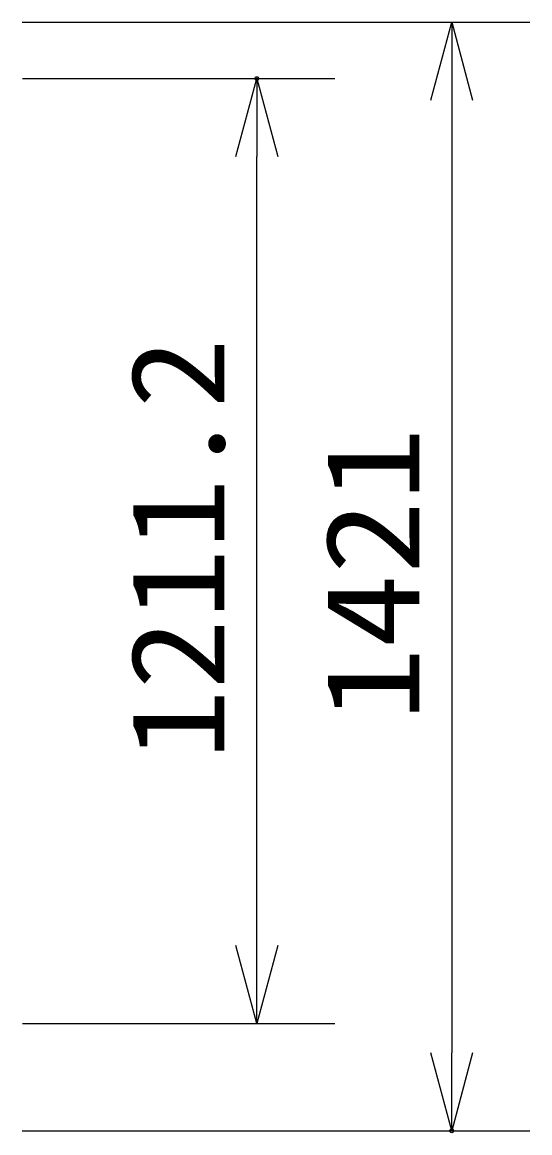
# Model space of a CAD drawing. Units: millimetres, scale not verified. Extents: x -63 to 63, y -57 to 57.
# Drawn here: x 6.18 to 19.18, y -3.05 to 25.42 of the extents above; entities that cross this region are included whole.
import ezdxf
from ezdxf.enums import TextEntityAlignment as Align

# ---------------------------------------------------------------- set-up
doc = ezdxf.new("R2010")
doc.units = ezdxf.units.MM
doc.header["$LTSCALE"] = 0.190236
doc.header["$PDMODE"] = 32
doc.header["$PDSIZE"] = 0.0951
doc.linetypes.add('DASHED1', pattern=[1.8, 1.2, -0.6])
for name, color, linetype in [('0-2_GAIKEI', 1, 'DASHED1'), ('0-3_LY_1', 7, 'Continuous'), ('0-4_WAKU', 7, 'Continuous')]:
    doc.layers.add(name, color=color, linetype=linetype)
doc.styles.add('ＭＳ ゴシック', font='')
doc.styles.get('ＭＳ ゴシック').set_extended_font_data('MS Gothic')

# ---------------------------------------------------------------- blocks, each defined once
blk = doc.blocks.new('_OPEN30')
at = {"layer": '0-3_LY_1'}
blk.add_line((0, 0), (-1, 0), dxfattribs=at)
blk.add_lwpolyline([(-1, 0.26795), (0, 0), (-1, -0.26795)], dxfattribs=at)

msp = doc.modelspace()

# ---------------------------------------------------------------- linework, layer by layer
at = {"layer": '0-2_GAIKEI', "color": 3, "linetype": 'Continuous'}
for p, q in [((6.1941, 23.9755), (14.1941, 23.9755)), ((12.1941, 1.7515), (12.1941, 21.9755)), ((6.1941, -0.2485), (14.1941, -0.2485))]:
    msp.add_line(p, q, dxfattribs=at)
at = {"layer": '0-3_LY_1', "color": 3}
for p, q in [((6.1838, 25.4195), (19.1838, 25.4195)), ((17.1838, 23.4195), (17.1838, -1.0005)), ((6.1838, -3.0005), (19.1838, -3.0005))]:
    msp.add_line(p, q, dxfattribs=at)
at = {"layer": '0-3_LY_1'}
msp.add_point((12.1941, 23.9755), dxfattribs=at)
at = {"layer": '0-4_WAKU'}
msp.add_point((17.1838, -3.0005), dxfattribs=at)

# ---------------------------------------------------------------- block references
at = {"layer": '0-2_GAIKEI', "xscale": 2, "yscale": 2}
for p, rotation in [((12.1941, 23.9755), 90), ((12.1941, -0.2485), 270)]:
    msp.add_blockref('_OPEN30', p, dxfattribs=dict(at, rotation=rotation))
at = {"layer": '0-3_LY_1', "xscale": 2, "yscale": 2}
for p, rotation in [((17.1838, 25.4195), 90), ((17.1838, -3.0005), 270)]:
    msp.add_blockref('_OPEN30', p, dxfattribs=dict(at, rotation=rotation))

# ---------------------------------------------------------------- texts
at = {"layer": '0-2_GAIKEI', "color": 3, "style": 'ＭＳ ゴシック', "width": 1.1}
msp.add_text('1211.2', height=2.406, rotation=90, dxfattribs=at).set_placement((12.0845, 6.5157), align=Align.BOTTOM_LEFT)
at = {"layer": '0-3_LY_1', "color": 3, "style": 'ＭＳ ゴシック', "width": 1.15}
msp.add_text('1421', height=2.406, rotation=90, dxfattribs=at).set_placement((17.0742, 7.5022), align=Align.BOTTOM_LEFT)

doc.saveas('drawing.dxf')
